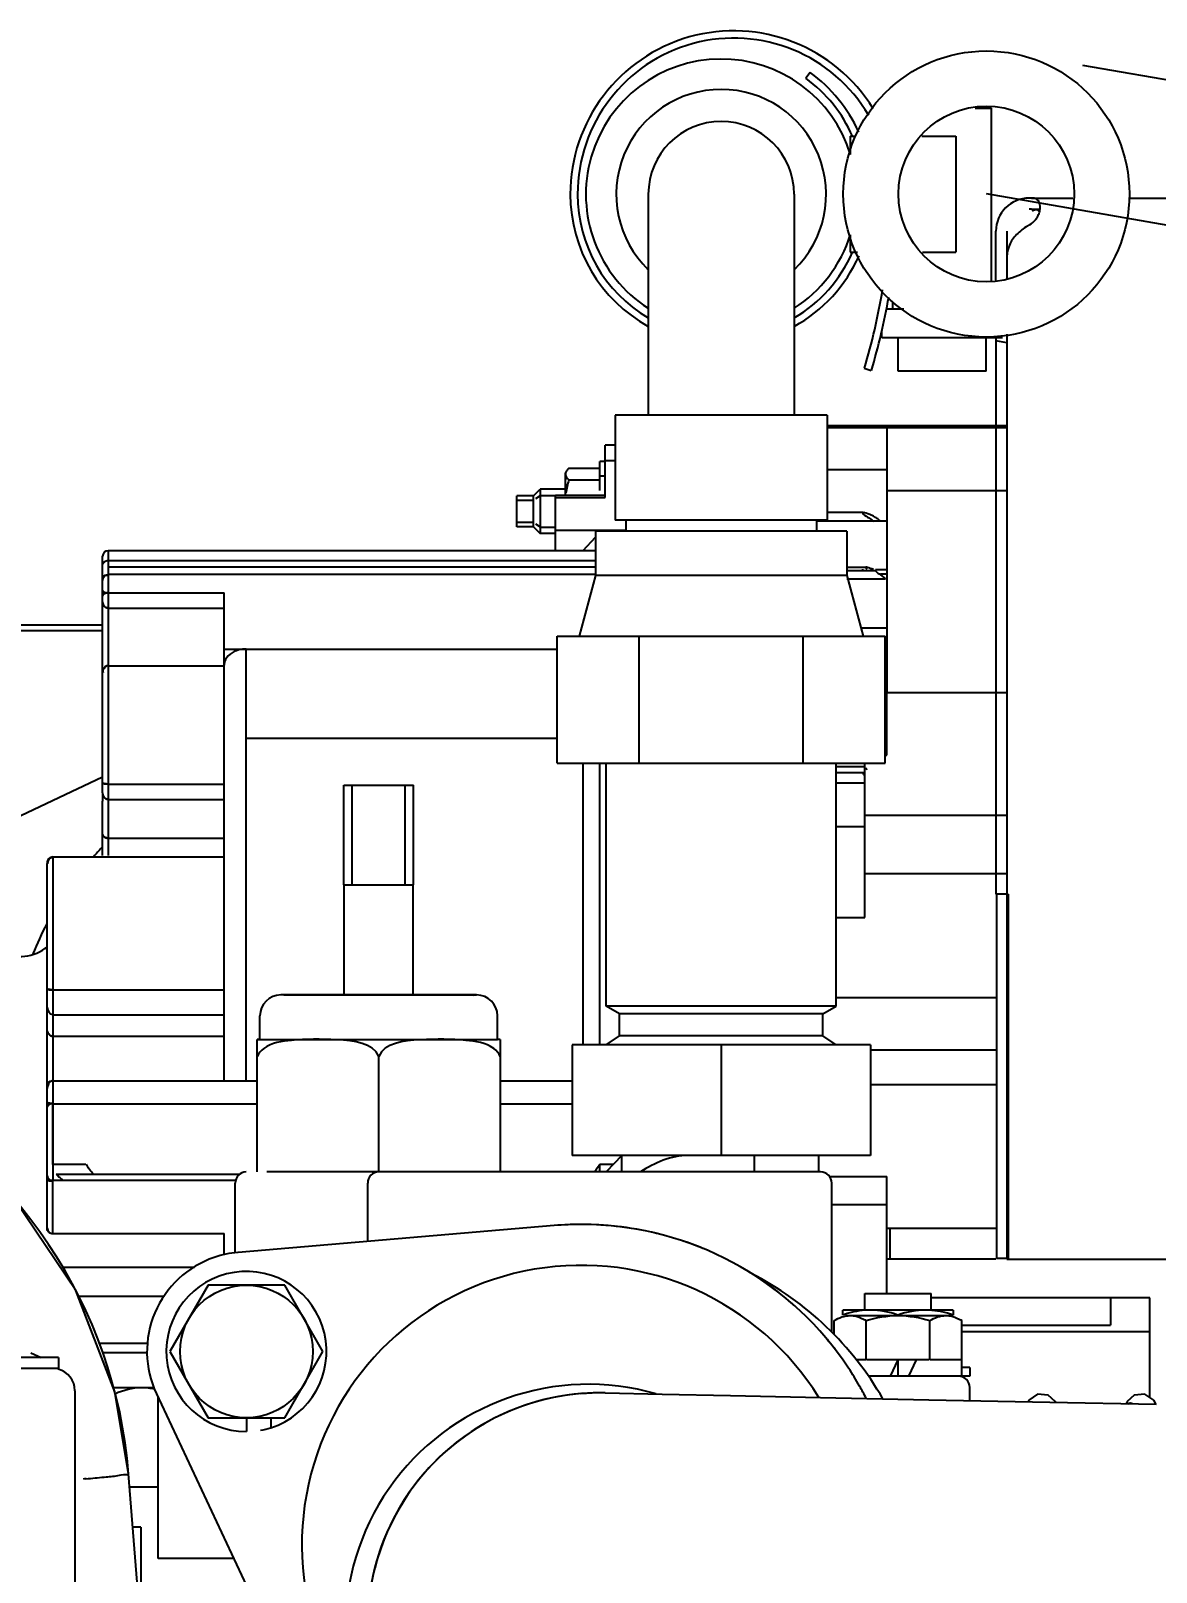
# Model space of a CAD drawing. Header units: millimetres. Extents: x 9130 to 9550, y -18883 to -17651.
# Drawn here: x 9355.494 to 9356.513, y -18043.624 to -18042.228 of the extents above; entities that cross this region are included whole.
import ezdxf

# ---------------------------------------------------------------- set-up
doc = ezdxf.new("R2010")
doc.units = ezdxf.units.MM
doc.linetypes.add('CENTER', pattern=[2, 1.25, -0.25, 0.25, -0.25])
for name, color, linetype in [('2620532_DKREDXF_CONTINUOUS_LINE', 7, 'Continuous'), ('2630764_DKREDXF_CONTINUOUS_LINE', 7, 'Continuous'), ('2706792_BM04DXF_CONTINUOUS_LINE', 7, 'Continuous'), ('3570559_DXF_CONTINUOUS_LINE', 7, 'Continuous'), ('3570569_DXF_CONTINUOUS_LINE', 7, 'Continuous'), ('3792201_DXF_CONTINUOUS_LINE', 7, 'Continuous'), ('3884027_DKREDXF_CONTINUOUS_LINE', 7, 'Continuous'), ('5D1026_DKVG0DXF_CONTINUOUS_LINE', 7, 'Continuous'), ('DEFAULT_1', 7, 'CENTER')]:
    doc.layers.add(name, color=color, linetype=linetype)
doc.styles.add('KOTE ZA MONNTAZU', font='simplex.shx', dxfattribs={"width": 0.7, "oblique": 8, "height": 3})
doc.dimstyles.new('KOTE ZA MONTAZU u cm', dxfattribs={"dimscale": 0, "dimtxt": 1.5, "dimasz": 1.5, "dimexe": 0.8, "dimexo": 0.1, "dimgap": 1, "dimtad": 1, "dimdec": 1, "dimlfac": 10, "dimzin": 12, "dimdsep": 46, "dimtxsty": 'KOTE ZA MONNTAZU', "dimcen": 1.5, "dimclrt": 1, "dimadec": 0, "dimazin": 0, "dimtfac": 1, "dimtdec": 1, "dimtmove": 0, "dimatfit": 3, "dimfxl": 1, "dimtolj": 2, "dimtzin": 0, "dimarcsym": 0})

# ---------------------------------------------------------------- blocks, each defined once
blk = doc.blocks.new('*D1102')
at = {"color": 0, "lineweight": -2, "transparency": 16777216}
for p, q in [((9345.4099, -18047.6265), (9345.4099, -18048.7074)), ((9359.4099, -18047.6265), (9359.4099, -18048.7074)), ((9346.0099, -18048.5074), (9358.8099, -18048.5074))]:
    blk.add_line(p, q, dxfattribs=at)
at = {"color": 0, "transparency": 16777216}
for points in [[(9346.0099, -18048.4074), (9346.0099, -18048.6074), (9345.4099, -18048.5074)], [(9358.8099, -18048.4074), (9358.8099, -18048.6074), (9359.4099, -18048.5074)]]:
    blk.add_solid(points, dxfattribs=at)
at = {"layer": 'Defpoints', "color": 0, "transparency": 16777216}
for p in [(9345.4099, -18047.5265), (9359.4099, -18047.5265), (9359.4099, -18048.5074)]:
    blk.add_point(p, dxfattribs=at)
at = {"color": 1, "transparency": 16777216, "insert": (9352.4099, -18047.7074), "char_height": 3, "width": 6.923188, "attachment_point": 5, "style": 'KOTE ZA MONNTAZU'}
blk.add_mtext('\\A2;{\\H0.4x;140 cm}', dxfattribs=at)

msp = doc.modelspace()

# ---------------------------------------------------------------- linework, layer by layer
at = {"layer": '2620532_DKREDXF_CONTINUOUS_LINE', "color": 7, "linetype": 'Continuous'}
for p, q in [((9356.0529, -18042.3765), (9356.0529, -18042.5765)), ((9356.1849, -18042.3765), (9356.1849, -18042.5765)), ((9356.0229, -18042.5765), (9356.0229, -18042.6715)), ((9356.2149, -18042.5765), (9356.0229, -18042.5765)), ((9356.2149, -18042.5765), (9356.2149, -18042.6715)), ((9356.2149, -18042.6715), (9356.0229, -18042.6715)), ((9356.0327, -18042.6715), (9356.0327, -18042.6815)), ((9356.2051, -18042.6715), (9356.2051, -18042.6815)), ((9356.0051, -18042.6815), (9356.0051, -18042.7215)), ((9356.2327, -18042.6815), (9356.0051, -18042.6815)), ((9356.2327, -18042.6815), (9356.2327, -18042.7215)), ((9356.0051, -18042.7215), (9355.9904, -18042.7765)), ((9356.2327, -18042.7215), (9356.0051, -18042.7215)), ((9356.2327, -18042.7215), (9356.2474, -18042.7765)), ((9355.9705, -18042.8915), (9355.9705, -18042.7765)), ((9355.9705, -18042.7765), (9356.2673, -18042.7765)), ((9356.0447, -18042.8915), (9356.0447, -18042.7765)), ((9356.1931, -18042.8915), (9356.1931, -18042.7765)), ((9356.2673, -18042.8915), (9356.2673, -18042.7765)), ((9355.9705, -18042.8915), (9356.2673, -18042.8915))]:
    msp.add_line(p, q, dxfattribs=at)
for radius, start, end in [(0.1225, 16.9801, 237.3517), (0.095, 314.0823, 225.9177), (0.066, 0, 180), (0.1225, 302.6483, 342.7246)]:
    msp.add_arc((9356.1189, -18042.3765), radius, start, end, dxfattribs=at)
at = {"layer": '2630764_DKREDXF_CONTINUOUS_LINE', "color": 7, "linetype": 'Continuous'}
msp.add_line((9355.369, -18042.9935), (9355.5589, -18042.9037), dxfattribs=at)
for start, end in [(136.0055, 138.0836), (152.2663, 157.9972)]:
    msp.add_arc((9355.7739, -18043.1765), 0.3, start, end, dxfattribs=at)
at = {"layer": '2706792_BM04DXF_CONTINUOUS_LINE', "color": 7, "linetype": 'Continuous'}
for p, q in [((9357.1372, -18042.3799), (9356.4463, -18042.2599)), ((9356.3776, -18042.5109), (9356.3676, -18042.5091))]:
    msp.add_line(p, q, dxfattribs=at)
for radius in [0.1295, 0.0795]:
    msp.add_circle((9356.3589, -18042.3762), radius, dxfattribs=at)
at = {"layer": '3570559_DXF_CONTINUOUS_LINE', "color": 3, "linetype": 'Continuous'}
msp.add_line((9355.5589, -18042.7715), (9355.2479, -18042.7715), dxfattribs=at)
at = {"layer": '3570569_DXF_CONTINUOUS_LINE', "color": 7, "linetype": 'Continuous'}
msp.add_line((9355.5589, -18042.7665), (9355.2479, -18042.7665), dxfattribs=at)
at = {"layer": '3792201_DXF_CONTINUOUS_LINE', "color": 7, "linetype": 'Continuous'}
for p, q in [((9356.0149, -18043.1115), (9356.0149, -18042.8915)), ((9356.2229, -18043.1115), (9356.2229, -18042.8915)), ((9356.0269, -18043.1184), (9356.0149, -18043.1115)), ((9356.2229, -18043.1115), (9356.0149, -18043.1115)), ((9356.0269, -18043.1384), (9356.0269, -18043.1184)), ((9356.2109, -18043.1184), (9356.0269, -18043.1184)), ((9356.2109, -18043.1184), (9356.2229, -18043.1115)), ((9356.2109, -18043.1384), (9356.2109, -18043.1184)), ((9355.9839, -18043.1465), (9355.9839, -18043.2465)), ((9356.2539, -18043.1465), (9355.9839, -18043.1465)), ((9356.0149, -18043.1465), (9356.0269, -18043.1384)), ((9356.2109, -18043.1384), (9356.0269, -18043.1384)), ((9356.1189, -18043.1465), (9356.1189, -18043.2465)), ((9356.2229, -18043.1465), (9356.2109, -18043.1384)), ((9356.2539, -18043.1465), (9356.2539, -18043.2465)), ((9356.2539, -18043.2465), (9355.9839, -18043.2465)), ((9356.2074, -18043.2615), (9356.2074, -18043.2465))]:
    msp.add_line(p, q, dxfattribs=at)
at = {"layer": '3884027_DKREDXF_CONTINUOUS_LINE', "color": 7, "linetype": 'Continuous'}
for p, q in [((9356.3999, -18042.3799), (9356.3976, -18042.3799)), ((9356.3999, -18042.3899), (9356.3976, -18042.3899)), ((9356.3676, -18042.4541), (9356.3676, -18042.4099)), ((9356.3776, -18042.4099), (9356.3776, -18042.4525)), ((9356.3676, -18042.5065), (9356.3676, -18043.0099)), ((9356.3776, -18042.503), (9356.3776, -18043.3403)), ((9356.3776, -18042.5863), (9356.2149, -18042.5863)), ((9356.3776, -18042.5879), (9356.2149, -18042.5879)), ((9356.2689, -18042.5879), (9356.2689, -18042.8275)), ((9356.0139, -18042.6508), (9356.0139, -18042.6035)), ((9356.0089, -18042.6446), (9356.0089, -18042.6185)), ((9356.0139, -18042.6176), (9356.0229, -18042.6176)), ((9355.9779, -18042.649), (9355.9779, -18042.6285)), ((9355.981, -18042.6244), (9356.0089, -18042.6244)), ((9356.0139, -18042.6316), (9356.0089, -18042.6316)), ((9356.2149, -18042.6255), (9356.2689, -18042.6255)), ((9355.9549, -18042.6435), (9355.9549, -18042.6835)), ((9355.981, -18042.635), (9356.0089, -18042.635)), ((9356.3776, -18042.6448), (9356.2689, -18042.6448)), ((9355.9339, -18042.6775), (9355.9339, -18042.6495)), ((9355.9489, -18042.6536), (9355.9339, -18042.6536)), ((9355.9489, -18042.6775), (9355.9489, -18042.6495)), ((9355.9549, -18042.6493), (9355.9508, -18042.6522)), ((9355.9689, -18042.6493), (9355.9549, -18042.6493)), ((9355.9689, -18042.6989), (9355.9689, -18042.6491)), ((9355.9689, -18042.6508), (9356.0139, -18042.6508)), ((9355.9339, -18042.6734), (9355.9489, -18042.6734)), ((9355.9508, -18042.6747), (9355.9549, -18042.6776)), ((9356.2689, -18042.6725), (9356.2051, -18042.6725)), ((9356.2501, -18042.6651), (9356.2489, -18042.6648)), ((9355.9549, -18042.6777), (9355.9689, -18042.6777)), ((9355.9689, -18042.6806), (9356.0327, -18042.6806)), ((9355.5589, -18042.9184), (9355.5589, -18042.7041)), ((9355.5639, -18042.6991), (9355.5639, -18042.9749)), ((9355.5639, -18042.7079), (9356.0051, -18042.7079)), ((9355.5639, -18042.7138), (9356.0051, -18042.7138)), ((9356.2585, -18042.7173), (9356.2327, -18042.7173)), ((9356.2585, -18042.716), (9356.2689, -18042.716)), ((9355.5589, -18042.7278), (9355.5589, -18042.7272)), ((9356.0051, -18042.7208), (9355.5639, -18042.7208)), ((9356.2327, -18042.7246), (9356.2677, -18042.7246)), ((9356.263, -18042.7211), (9356.2677, -18042.7246)), ((9355.5589, -18042.7348), (9355.5589, -18042.735)), ((9355.5589, -18042.74), (9355.5589, -18042.7402)), ((9355.5589, -18042.7447), (9355.5589, -18042.7443)), ((9355.5639, -18042.7372), (9355.6689, -18042.7372)), ((9355.6689, -18043.1791), (9355.6689, -18042.7372)), ((9355.5639, -18042.7512), (9355.6689, -18042.7512)), ((9356.2454, -18042.7689), (9356.2689, -18042.7689)), ((9355.6689, -18042.7881), (9355.9705, -18042.7881)), ((9355.6889, -18043.1791), (9355.6889, -18042.7881)), ((9355.5589, -18042.8086), (9355.5589, -18042.809)), ((9355.5639, -18042.8032), (9355.6689, -18042.8032)), ((9356.2689, -18042.8275), (9356.3776, -18042.8275)), ((9356.2689, -18042.8841), (9356.2689, -18042.8278)), ((9356.3776, -18042.8278), (9356.2689, -18042.8278)), ((9356.2673, -18042.8479), (9356.2689, -18042.8479)), ((9355.6889, -18042.8689), (9355.9705, -18042.8689)), ((9356.2673, -18042.8841), (9356.2689, -18042.8841)), ((9355.9939, -18043.1465), (9355.9939, -18042.8915)), ((9356.0089, -18043.1465), (9356.0089, -18042.8915)), ((9356.2489, -18043.031), (9356.2489, -18042.8915)), ((9355.5589, -18042.9091), (9355.5589, -18042.9092)), ((9355.5639, -18042.9104), (9355.6689, -18042.9104)), ((9355.7774, -18043.0015), (9355.7774, -18042.9115)), ((9355.7774, -18042.9115), (9355.8404, -18042.9115)), ((9355.7849, -18043.0015), (9355.7849, -18042.9115)), ((9355.8329, -18043.0015), (9355.8329, -18042.9115)), ((9355.8404, -18043.0015), (9355.8404, -18042.9115)), ((9356.2489, -18042.9002), (9356.2229, -18042.9002)), ((9356.2229, -18042.9093), (9356.2489, -18042.9093)), ((9355.5589, -18042.9749), (9355.5589, -18042.9257)), ((9355.5639, -18042.9243), (9355.6689, -18042.9243)), ((9356.2489, -18042.9385), (9356.3776, -18042.9385)), ((9356.2229, -18042.9487), (9356.2489, -18042.9487)), ((9355.5639, -18042.9593), (9355.6689, -18042.9593)), ((9355.5089, -18042.9833), (9355.5089, -18042.9827)), ((9355.5089, -18043.1124), (9355.5089, -18042.9833)), ((9355.5139, -18042.9763), (9355.5139, -18043.1996)), ((9355.5139, -18042.9763), (9355.6689, -18042.9763)), ((9356.2489, -18042.9914), (9356.3776, -18042.9914)), ((9356.368, -18043.0099), (9356.368, -18043.3399)), ((9356.3786, -18043.0099), (9356.368, -18043.0099)), ((9356.3786, -18043.0099), (9356.3786, -18043.3399)), ((9356.2229, -18043.031), (9356.2489, -18043.031)), ((9355.5089, -18043.0954), (9355.5089, -18043.0955)), ((9355.5089, -18043.0955), (9355.5089, -18043.0954)), ((9355.5139, -18043.0967), (9355.6689, -18043.0967)), ((9356.2229, -18043.1036), (9356.3676, -18043.1036)), ((9355.5089, -18043.1124), (9355.5089, -18043.113)), ((9355.5089, -18043.3134), (9355.5089, -18043.113)), ((9355.5139, -18043.1193), (9355.6689, -18043.1193)), ((9355.5089, -18043.1339), (9355.5089, -18043.1336)), ((9355.5139, -18043.1387), (9355.6689, -18043.1387)), ((9356.2539, -18043.151), (9356.3676, -18043.151)), ((9355.5089, -18043.1855), (9355.5089, -18043.186)), ((9355.5139, -18043.1791), (9355.6989, -18043.1791)), ((9355.9189, -18043.1791), (9355.9839, -18043.1791)), ((9356.2539, -18043.1822), (9356.3676, -18043.1822)), ((9355.5089, -18043.2039), (9355.5089, -18043.2025)), ((9355.5089, -18043.2071), (9355.5089, -18043.2039)), ((9355.5139, -18043.1997), (9355.5139, -18043.2692)), ((9355.5139, -18043.1997), (9355.6989, -18043.1997)), ((9355.5139, -18043.2016), (9355.5139, -18043.1997)), ((9355.5139, -18043.2035), (9355.5139, -18043.2016)), ((9355.5139, -18043.2076), (9355.5139, -18043.2035)), ((9355.9189, -18043.1997), (9355.9839, -18043.1997)), ((9355.5089, -18043.2088), (9355.5089, -18043.2071)), ((9355.5089, -18043.2127), (9355.5089, -18043.2088)), ((9355.5089, -18043.2145), (9355.5089, -18043.2127)), ((9355.5089, -18043.2176), (9355.5089, -18043.2145)), ((9355.5089, -18043.2205), (9355.5089, -18043.2176)), ((9355.5089, -18043.2263), (9355.5089, -18043.2205)), ((9355.5139, -18043.2119), (9355.5139, -18043.2076)), ((9355.5139, -18043.2159), (9355.5139, -18043.2119)), ((9355.5139, -18043.2199), (9355.5139, -18043.2159)), ((9355.5139, -18043.2239), (9355.5139, -18043.2199)), ((9355.5089, -18043.2282), (9355.5089, -18043.2263)), ((9355.5089, -18043.2302), (9355.5089, -18043.2282)), ((9355.5089, -18043.2319), (9355.5089, -18043.2302)), ((9355.5089, -18043.2365), (9355.5089, -18043.2319)), ((9355.5139, -18043.2263), (9355.5139, -18043.2239)), ((9355.5139, -18043.228), (9355.5139, -18043.2263)), ((9355.5139, -18043.232), (9355.5139, -18043.228)), ((9355.5139, -18043.2361), (9355.5139, -18043.232)), ((9355.5089, -18043.2419), (9355.5089, -18043.2365)), ((9355.5089, -18043.2438), (9355.5089, -18043.2419)), ((9355.5089, -18043.2456), (9355.5089, -18043.2438)), ((9355.5089, -18043.2525), (9355.5089, -18043.2456)), ((9355.5139, -18043.2476), (9355.5139, -18043.2361)), ((9355.5139, -18043.2512), (9355.5139, -18043.2476)), ((9355.5089, -18043.2541), (9355.5089, -18043.2525)), ((9355.5089, -18043.2557), (9355.5089, -18043.2541)), ((9355.5089, -18043.2573), (9355.5089, -18043.2557)), ((9355.5089, -18043.2602), (9355.5089, -18043.2573)), ((9355.5089, -18043.2651), (9355.5089, -18043.2602)), ((9355.5139, -18043.2529), (9355.5139, -18043.2512)), ((9355.5139, -18043.2546), (9355.5139, -18043.2529)), ((9355.5439, -18043.2546), (9355.5139, -18043.2546)), ((9356.0089, -18043.2615), (9356.0089, -18043.2546)), ((9356.0213, -18043.2546), (9356.0089, -18043.2546)), ((9355.5089, -18043.2682), (9355.5089, -18043.2683)), ((9355.6789, -18043.2692), (9355.5139, -18043.2692)), ((9355.5139, -18043.3173), (9355.5139, -18043.2695)), ((9355.5168, -18043.2635), (9355.6833, -18043.2635)), ((9356.2168, -18043.2657), (9356.2689, -18043.2657)), ((9356.2689, -18043.3715), (9356.2689, -18043.2657)), ((9356.2189, -18043.291), (9356.2689, -18043.291)), ((9355.5089, -18043.312), (9355.5089, -18043.3125)), ((9355.5089, -18043.3137), (9355.5089, -18043.3134)), ((9355.5139, -18043.3173), (9355.6689, -18043.3173)), ((9355.6689, -18043.3368), (9355.6689, -18043.3173)), ((9356.2689, -18043.3123), (9356.3676, -18043.3123)), ((9356.2689, -18043.3402), (9356.3676, -18043.3402)), ((9356.3786, -18043.3399), (9356.368, -18043.3399)), ((9356.3776, -18043.3403), (9356.7829, -18043.3403)), ((9355.523, -18043.3476), (9355.6421, -18043.3476)), ((9355.5368, -18043.3739), (9355.6147, -18043.3739)), ((9356.2289, -18043.391), (9356.2289, -18043.3865)), ((9356.5069, -18043.3753), (9356.3089, -18043.3753)), ((9356.5069, -18043.4656), (9356.5069, -18043.3753)), ((9356.3366, -18043.4059), (9356.5069, -18043.4059)), ((9355.5561, -18043.4165), (9355.6, -18043.4165)), ((9355.5189, -18043.4395), (9355.3489, -18043.4395)), ((9356.2789, -18043.4315), (9356.2719, -18043.4465)), ((9356.2789, -18043.4315), (9356.2789, -18043.4465)), ((9356.2955, -18043.4315), (9356.2789, -18043.4315)), ((9356.2955, -18043.4315), (9356.2885, -18043.4465)), ((9356.3439, -18043.4465), (9356.2524, -18043.4465)), ((9355.6891, -18043.484), (9355.6891, -18043.4965)), ((9355.7112, -18043.484), (9355.7112, -18043.4931))]:
    msp.add_line(p, q, dxfattribs=at)
at = {"layer": '3884027_DKREDXF_CONTINUOUS_LINE', "color": 6, "linetype": 'Continuous'}
for p, q in [((9356.3999, -18042.3799), (9356.4372, -18042.3799)), ((9356.4875, -18042.3799), (9357.4762, -18042.3799)), ((9356.3999, -18042.3899), (9356.4076, -18042.3899)), ((9356.3776, -18042.586), (9356.2149, -18042.586)), ((9356.0229, -18042.6035), (9356.0139, -18042.6035)), ((9356.0139, -18042.6185), (9356.0089, -18042.6185)), ((9355.9489, -18042.6495), (9355.9549, -18042.6435)), ((9355.9779, -18042.6435), (9355.9549, -18042.6435)), ((9355.9489, -18042.6495), (9355.9339, -18042.6495)), ((9356.0139, -18042.649), (9355.9689, -18042.649)), ((9356.2474, -18042.6645), (9356.2149, -18042.6645)), ((9355.9489, -18042.6775), (9355.9339, -18042.6775)), ((9355.9489, -18042.6775), (9355.9549, -18042.6835)), ((9355.9689, -18042.6835), (9355.9549, -18042.6835)), ((9355.9939, -18042.6989), (9356.0051, -18042.6869)), ((9356.0051, -18042.6991), (9355.5639, -18042.6991)), ((9356.2492, -18042.7144), (9356.2327, -18042.7144)), ((9356.2689, -18042.7202), (9356.263, -18042.7202)), ((9356.2489, -18042.8947), (9356.2229, -18042.8947)), ((9355.5589, -18042.9198), (9355.5589, -18042.9257)), ((9355.5089, -18042.9833), (9355.5089, -18042.9829)), ((9355.7777, -18043.1015), (9355.7777, -18043.0015)), ((9355.7777, -18043.0015), (9355.8402, -18043.0015)), ((9355.8402, -18043.1015), (9355.8402, -18043.0015)), ((9355.7229, -18043.1015), (9355.7203, -18043.1013)), ((9355.8975, -18043.1013), (9355.7203, -18043.1013)), ((9355.8949, -18043.1015), (9355.7229, -18043.1015)), ((9355.8949, -18043.1015), (9355.8975, -18043.1013)), ((9355.5089, -18043.1126), (9355.5089, -18043.1124)), ((9355.7014, -18043.1415), (9355.7014, -18043.1202)), ((9355.9164, -18043.1415), (9355.9164, -18043.1202)), ((9355.6989, -18043.1417), (9355.7014, -18043.1415)), ((9355.6989, -18043.2615), (9355.6989, -18043.1417)), ((9355.7014, -18043.1415), (9355.9164, -18043.1415)), ((9355.9189, -18043.1417), (9355.9164, -18043.1415)), ((9355.9189, -18043.1417), (9355.9189, -18043.2615)), ((9355.8089, -18043.2615), (9355.8089, -18043.1571)), ((9356.0289, -18043.2465), (9356.0149, -18043.2615)), ((9356.0289, -18043.2615), (9356.0289, -18043.2465)), ((9356.1489, -18043.2615), (9356.1489, -18043.2465)), ((9355.689, -18043.2615), (9355.6889, -18043.2615)), ((9356.2089, -18043.2615), (9355.7077, -18043.2615)), ((9355.6789, -18043.3343), (9355.6789, -18043.2715)), ((9355.7989, -18043.3244), (9355.7989, -18043.2715)), ((9356.2189, -18043.4064), (9356.2189, -18043.2715)), ((9355.5348, -18043.3688), (9355.4799, -18043.2873)), ((9355.9677, -18043.31), (9355.6815, -18043.3343)), ((9356.2714, -18043.3123), (9356.2714, -18043.3402)), ((9355.57, -18043.4605), (9355.5348, -18043.3688)), ((9355.6545, -18043.364), (9355.6199, -18043.424)), ((9355.7238, -18043.364), (9355.6545, -18043.364)), ((9355.7584, -18043.424), (9355.7238, -18043.364)), ((9356.2489, -18043.3865), (9356.2489, -18043.3715)), ((9356.2489, -18043.3715), (9356.3089, -18043.3715)), ((9356.3089, -18043.3865), (9356.3089, -18043.3715)), ((9356.3289, -18043.3865), (9356.2289, -18043.3865)), ((9356.3289, -18043.3865), (9356.3289, -18043.391)), ((9356.4714, -18043.3753), (9356.4714, -18043.4002)), ((9356.2212, -18043.4087), (9356.2212, -18043.396)), ((9356.2319, -18043.3915), (9356.3289, -18043.3915)), ((9356.25, -18043.4315), (9356.25, -18043.396)), ((9356.3078, -18043.4315), (9356.3078, -18043.396)), ((9356.3366, -18043.4315), (9356.3366, -18043.396)), ((9356.3366, -18043.4002), (9356.4714, -18043.4002)), ((9355.5189, -18043.4295), (9355.3489, -18043.4295)), ((9355.494, -18043.4252), (9355.5032, -18043.4295)), ((9355.5189, -18043.4295), (9355.5189, -18043.4395)), ((9355.5992, -18043.4253), (9355.5593, -18043.4253)), ((9355.6199, -18043.424), (9355.6545, -18043.484)), ((9355.7238, -18043.484), (9355.7584, -18043.424)), ((9356.2498, -18043.4315), (9356.2412, -18043.4315)), ((9356.2789, -18043.4315), (9356.2505, -18043.4315)), ((9356.3073, -18043.4315), (9356.2955, -18043.4315)), ((9356.3364, -18043.4315), (9356.308, -18043.4315)), ((9356.3364, -18043.4315), (9356.3364, -18043.4465)), ((9356.3439, -18043.4385), (9356.3366, -18043.4385)), ((9356.3439, -18043.4385), (9356.3439, -18043.4465)), ((9355.5685, -18043.4565), (9355.6057, -18043.4565)), ((9356.3439, -18043.4688), (9356.3439, -18043.4565)), ((9355.5339, -18043.4595), (9355.5339, -18043.7408)), ((9355.5825, -18043.5348), (9355.57, -18043.4605)), ((9355.6077, -18043.4622), (9355.7297, -18043.7222)), ((9355.6091, -18043.6115), (9355.6091, -18043.4654)), ((9356.0656, -18043.4628), (9356.0139, -18043.4616)), ((9356.3973, -18043.4682), (9356.3964, -18043.4698)), ((9356.4218, -18043.4703), (9356.4213, -18043.4694)), ((9356.4864, -18043.4694), (9356.4854, -18043.4715)), ((9356.5126, -18043.472), (9356.5104, -18043.4681)), ((9355.6545, -18043.484), (9355.7238, -18043.484)), ((9355.5979, -18043.727), (9355.5825, -18043.5348)), ((9355.5825, -18043.5465), (9355.6091, -18043.5465)), ((9355.5934, -18043.583), (9355.5864, -18043.583)), ((9355.5934, -18043.583), (9355.5934, -18043.643)), ((9355.6777, -18043.6115), (9355.6091, -18043.6115))]:
    msp.add_line(p, q, dxfattribs=at)
at = {"layer": '3884027_DKREDXF_CONTINUOUS_LINE', "color": 7, "linetype": 'Continuous'}
for points in [[(9356.2535, -18042.6663), (9356.2517, -18042.6656), (9356.2501, -18042.6651)], [(9356.2535, -18042.6701), (9356.2542, -18042.6706), (9356.2551, -18042.6712), (9356.256, -18042.6718), (9356.257, -18042.6725)], [(9356.2467, -18042.7158), (9356.2468, -18042.7161), (9356.247, -18042.7164), (9356.2473, -18042.7168), (9356.2477, -18042.7173)], [(9356.2585, -18042.7173), (9356.2591, -18042.7179), (9356.2598, -18042.7185)], [(9356.2598, -18042.7185), (9356.2607, -18042.7193), (9356.2618, -18042.7201), (9356.263, -18042.7211)], [(9355.5589, -18042.735), (9355.5589, -18042.7351), (9355.559, -18042.7354), (9355.5592, -18042.7357)], [(9355.5593, -18042.7468), (9355.5591, -18042.746), (9355.5589, -18042.7452), (9355.5589, -18042.7447)], [(9355.5592, -18042.7357), (9355.5596, -18042.7361), (9355.5601, -18042.7364), (9355.5606, -18042.7367), (9355.5612, -18042.7369), (9355.5619, -18042.737), (9355.5625, -18042.7372), (9355.5632, -18042.7372), (9355.5639, -18042.7372)], [(9355.5639, -18042.7512), (9355.5633, -18042.7512), (9355.5628, -18042.751), (9355.5622, -18042.7508), (9355.5616, -18042.7505), (9355.5611, -18042.75), (9355.5605, -18042.7494), (9355.56, -18042.7487), (9355.5596, -18042.7478), (9355.5593, -18042.7468)], [(9355.5593, -18042.8067), (9355.5591, -18042.8074), (9355.5589, -18042.8082), (9355.5589, -18042.8086)], [(9355.5639, -18042.8032), (9355.5633, -18042.8032), (9355.5627, -18042.8033), (9355.5621, -18042.8036), (9355.5615, -18042.8039), (9355.561, -18042.8043), (9355.5605, -18042.8048), (9355.56, -18042.8053), (9355.5596, -18042.806), (9355.5593, -18042.8067)], [(9355.5093, -18043.1835), (9355.5091, -18043.1842), (9355.5089, -18043.1851), (9355.5089, -18043.1855)], [(9355.5139, -18043.1791), (9355.5133, -18043.1791), (9355.5128, -18043.1793), (9355.5122, -18043.1795), (9355.5116, -18043.1798), (9355.5111, -18043.1803), (9355.5105, -18043.1809), (9355.51, -18043.1816), (9355.5096, -18043.1825), (9355.5093, -18043.1835)], [(9355.5093, -18043.1987), (9355.5091, -18043.1986), (9355.5089, -18043.1984), (9355.5089, -18043.1983)], [(9355.5139, -18043.1996), (9355.5133, -18043.1995), (9355.5128, -18043.1995), (9355.5122, -18043.1995), (9355.5116, -18043.1994), (9355.5111, -18043.1993), (9355.5105, -18043.1992), (9355.51, -18043.1991), (9355.5096, -18043.1989), (9355.5093, -18043.1987)]]:
    msp.add_lwpolyline(points, dxfattribs=at)
at = {"layer": '3884027_DKREDXF_CONTINUOUS_LINE', "color": 6, "linetype": 'Continuous'}
for points in [[(9356.5127, -18043.472), (9356.4163, -18043.4702), (9356.3067, -18043.4681), (9356.2089, -18043.466), (9356.1273, -18043.4642), (9356.0656, -18043.4628)], [(9356.4213, -18043.4694), (9356.415, -18043.4635), (9356.4052, -18043.4626), (9356.3973, -18043.4682)], [(9356.5104, -18043.4681), (9356.5025, -18043.4625), (9356.4927, -18043.4635), (9356.4864, -18043.4694)]]:
    msp.add_lwpolyline(points, dxfattribs=at)
msp.add_circle((9355.6891, -18043.424), 0.06, dxfattribs=at)
at = {"layer": '3884027_DKREDXF_CONTINUOUS_LINE', "color": 7, "linetype": 'Continuous'}
for centre, radius, start, end in [((9356.3976, -18042.4099), 0.03, 90, 180), ((9356.3913, -18042.3884), 0.0163, 336.467, 345.341), ((9356.3919, -18042.3886), 0.0157, 345.3765, 349.514), ((9356.3923, -18042.3886), 0.0153, 349.5079, 355.2816), ((9356.3927, -18042.3887), 0.0149, 355.2877, 359.9927), ((9356.007, -18042.6388), 0.0291, 179.7868, 185.9825), ((9356.2405, -18042.6969), 0.0332, 62.9145, 67.0072), ((9356.2386, -18042.7006), 0.0373, 59.1657, 62.9225), ((9356.2459, -18042.7409), 0.027, 66.2949, 70.0599), ((9355.5307, -18043.254), 0.0164, 213.8558, 220.9815), ((9355.9923, -18043.599), 0.29, 89.836, 94.8513), ((9355.9923, -18043.599), 0.29, 86.8901, 87.3156), ((9355.9923, -18043.599), 0.29, 79.1224, 86.5209), ((9355.9923, -18043.599), 0.29, 76.0287, 77.6805), ((9355.9923, -18043.599), 0.29, 67.6998, 71.7836), ((9355.6891, -18043.424), 0.09, 108.9095, 205.1501), ((9355.9923, -18043.599), 0.253, 31.8303, 235.3973), ((9355.9923, -18043.599), 0.29, 51.8691, 58.466), ((9355.9923, -18043.599), 0.29, 48.2164, 49.5434), ((9355.9923, -18043.599), 0.29, 37.6022, 40.1375), ((9355.9923, -18043.599), 0.29, 29.6977, 33.4791), ((9355.9988, -18043.6737), 0.22, 73.8338, 287.7957), ((9356.0089, -18043.6715), 0.21, 88.6394, 269.3331), ((9355.6891, -18043.424), 0.0725, 280.1219, 287.7226)]:
    msp.add_arc(centre, radius, start, end, dxfattribs=at)
at = {"layer": '3884027_DKREDXF_CONTINUOUS_LINE', "color": 6, "linetype": 'Continuous'}
for centre, radius, start, end in [((9355.5639, -18042.7041), 0.005, 90, 180), ((9355.4839, -18043.0265), 0.04, 180, 308.9985), ((9355.7203, -18043.1202), 0.0189, 90, 180), ((9355.8975, -18043.1202), 0.0189, 0, 90), ((9355.7014, -18043.1615), 0.02, 90, 97.1808), ((9355.9164, -18043.1615), 0.02, 82.8192, 90), ((9355.1489, -18043.5695), 0.435, 4.5776, 63.1528), ((9355.6889, -18043.2715), 0.01, 90, 180), ((9355.8089, -18043.2715), 0.01, 90, 180), ((9356.2089, -18043.2715), 0.01, 0, 90), ((9355.9923, -18043.599), 0.29, 87.3156, 94.8499), ((9355.9923, -18043.599), 0.29, 33.4791, 86.8901), ((9355.6891, -18043.424), 0.09, 94.8499, 108.9095), ((9355.6891, -18043.424), 0.0725, 287.7226, 270), ((9356.0139, -18043.6115), 0.29, 29.8937, 62.86), ((9356.3039, -18043.4514), 0.0649, 85.6354, 89.9704), ((9356.3034, -18043.457), 0.0705, 81.6255, 85.6361), ((9356.3025, -18043.4633), 0.0769, 77.8872, 81.6266), ((9356.2625, -18043.4914), 0.1059, 105.521, 108.4817), ((9355.5139, -18043.4595), 0.02, 0, 76.0048), ((9355.9923, -18043.599), 0.29, 27.2303, 29.6977), ((9356.3339, -18043.4565), 0.01, 0, 90), ((9356.0089, -18043.6715), 0.21, 88.6336, 178.6318), ((9356.0089, -18043.6714), 0.2099, 94.6251, 165.8493), ((9356.0088, -18043.6727), 0.2111, 91.8045, 94.5932), ((9355.585, -18043.9684), 0.4311, 95.4701, 95.8202), ((9356.0107, -18043.672), 0.2119, 165.8345, 166.6283)]:
    msp.add_arc(centre, radius, start, end, dxfattribs=at)
at = {"layer": '3884027_DKREDXF_CONTINUOUS_LINE', "color": 7, "linetype": 'Continuous'}
for points, knots in [([(9356.4022, -18042.3801), (9356.4018, -18042.38), (9356.4011, -18042.3799), (9356.4003, -18042.3799), (9356.3999, -18042.3799)], [0, 0, 0, 0, 0.480966, 1, 1, 1, 1]), ([(9356.4043, -18042.3808), (9356.404, -18042.3806), (9356.4033, -18042.3803), (9356.4026, -18042.3801), (9356.4022, -18042.3801)], [0, 0, 0, 0, 0.484373, 1, 1, 1, 1]), ([(9356.4068, -18042.3838), (9356.4065, -18042.3832), (9356.4059, -18042.382), (9356.4048, -18042.3811), (9356.4043, -18042.3808)], [0, 0, 0, 0, 0.517697, 1, 1, 1, 1]), ([(9356.4043, -18042.3905), (9356.4037, -18042.3905), (9356.4023, -18042.3908), (9356.401, -18042.3913), (9356.4003, -18042.3917)], [0, 0, 0, 0, 0.421571, 1, 1, 1, 1]), ([(9356.4024, -18042.4006), (9356.4032, -18042.3997), (9356.4047, -18042.398), (9356.4058, -18042.3959), (9356.4062, -18042.3949)], [0, 0, 0, 0, 0.512209, 1, 1, 1, 1]), ([(9356.4071, -18042.3924), (9356.4068, -18042.3918), (9356.4061, -18042.3908), (9356.4049, -18042.3905), (9356.4043, -18042.3905)], [0, 0, 0, 0, 0.475153, 1, 1, 1, 1]), ([(9356.4076, -18042.3887), (9356.4076, -18042.3878), (9356.4075, -18042.3861), (9356.4071, -18042.3845), (9356.4068, -18042.3838)], [0, 0, 0, 0, 0.537783, 1, 1, 1, 1]), ([(9355.9789, -18042.6267), (9355.9784, -18042.6275), (9355.9776, -18042.6294), (9355.9781, -18042.6313), (9355.9786, -18042.6321)], [0, 0, 0, 0, 0.508763, 1, 1, 1, 1]), ([(9355.9779, -18042.6387), (9355.9779, -18042.6376), (9355.978, -18042.6354), (9355.9784, -18042.6332), (9355.9786, -18042.6321)], [0, 0, 0, 0, 0.498412, 1, 1, 1, 1]), ([(9355.9786, -18042.6321), (9355.9787, -18042.6323), (9355.979, -18042.6328), (9355.9793, -18042.6332), (9355.9795, -18042.6334)], [0, 0, 0, 0, 0.486073, 1, 1, 1, 1]), ([(9355.981, -18042.6244), (9355.9806, -18042.6248), (9355.9799, -18042.6255), (9355.9792, -18042.6263), (9355.9789, -18042.6267)], [0, 0, 0, 0, 0.523054, 1, 1, 1, 1]), ([(9355.9795, -18042.6334), (9355.9797, -18042.6337), (9355.9802, -18042.6342), (9355.9807, -18042.6347), (9355.981, -18042.635)], [0, 0, 0, 0, 0.485974, 1, 1, 1, 1]), ([(9356.2489, -18042.6648), (9356.2487, -18042.6647), (9356.2482, -18042.6646), (9356.2478, -18042.6646), (9356.2476, -18042.6647)], [0, 0, 0, 0, 0.57623, 1, 1, 1, 1]), ([(9356.2634, -18042.6725), (9356.2625, -18042.6718), (9356.2607, -18042.6704), (9356.2587, -18042.6691), (9356.2578, -18042.6685)], [0, 0, 0, 0, 0.508539, 1, 1, 1, 1]), ([(9355.5589, -18042.712), (9355.5589, -18042.7114), (9355.5594, -18042.7103), (9355.5602, -18042.7094), (9355.5608, -18042.709)], [0, 0, 0, 0, 0.462701, 1, 1, 1, 1]), ([(9355.5608, -18042.709), (9355.5612, -18042.7087), (9355.5622, -18042.7081), (9355.5633, -18042.7079), (9355.5639, -18042.7079)], [0, 0, 0, 0, 0.508885, 1, 1, 1, 1]), ([(9356.2503, -18042.714), (9356.2501, -18042.714), (9356.2496, -18042.7139), (9356.2496, -18042.7144), (9356.2497, -18042.7145)], [0, 0, 0, 0, 0.553522, 1, 1, 1, 1]), ([(9356.2497, -18042.7145), (9356.2498, -18042.7147), (9356.2501, -18042.7151), (9356.2504, -18042.7155), (9356.2507, -18042.7157)], [0, 0, 0, 0, 0.389128, 1, 1, 1, 1]), ([(9356.2551, -18042.7156), (9356.2543, -18042.7153), (9356.2527, -18042.7147), (9356.2511, -18042.7141), (9356.2503, -18042.714)], [0, 0, 0, 0, 0.52218, 1, 1, 1, 1]), ([(9355.5589, -18042.7236), (9355.5589, -18042.7234), (9355.559, -18042.723), (9355.5593, -18042.7226), (9355.5595, -18042.7225)], [0, 0, 0, 0, 0.457982, 1, 1, 1, 1]), ([(9355.5589, -18042.7272), (9355.5589, -18042.7266), (9355.5591, -18042.7253), (9355.5594, -18042.7241), (9355.5597, -18042.7235)], [0, 0, 0, 0, 0.493493, 1, 1, 1, 1]), ([(9355.5595, -18042.7225), (9355.56, -18042.7219), (9355.5614, -18042.7211), (9355.563, -18042.7208), (9355.5639, -18042.7208)], [0, 0, 0, 0, 0.468819, 1, 1, 1, 1]), ([(9355.5597, -18042.7235), (9355.56, -18042.7228), (9355.5608, -18042.7211), (9355.5628, -18042.7213), (9355.5635, -18042.7216)], [0, 0, 0, 0, 0.500913, 1, 1, 1, 1]), ([(9355.5639, -18042.7373), (9355.5628, -18042.7373), (9355.5609, -18042.7378), (9355.5591, -18042.7392), (9355.5589, -18042.74)], [0, 0, 0, 0, 0.572058, 1, 1, 1, 1]), ([(9355.6889, -18042.7881), (9355.6867, -18042.7881), (9355.679, -18042.7889), (9355.671, -18042.7943), (9355.6694, -18042.7996)], [0, 0, 0, 0, 0.287749, 1, 1, 1, 1]), ([(9355.6694, -18042.7996), (9355.6692, -18042.8002), (9355.669, -18042.8012), (9355.6689, -18042.8023), (9355.6689, -18042.8028)], [0, 0, 0, 0, 0.503468, 1, 1, 1, 1]), ([(9356.2467, -18042.8993), (9356.2467, -18042.8994), (9356.2468, -18042.8997), (9356.2469, -18042.9), (9356.247, -18042.9002)], [0, 0, 0, 0, 0.491801, 1, 1, 1, 1]), ([(9356.2497, -18042.8958), (9356.2498, -18042.896), (9356.2501, -18042.8966), (9356.2505, -18042.8971), (9356.2507, -18042.8974)], [0, 0, 0, 0, 0.422552, 1, 1, 1, 1]), ([(9355.5589, -18042.9092), (9355.5589, -18042.9093), (9355.5591, -18042.9095), (9355.5593, -18042.9097), (9355.5594, -18042.9097)], [0, 0, 0, 0, 0.419609, 1, 1, 1, 1]), ([(9355.5595, -18042.9097), (9355.5593, -18042.9096), (9355.5589, -18042.9096), (9355.5591, -18042.9092), (9355.5591, -18042.9091)], [0, 0, 0, 0, 0.646131, 1, 1, 1, 1]), ([(9355.5594, -18042.9097), (9355.5595, -18042.9098), (9355.5597, -18042.9099), (9355.56, -18042.91), (9355.5602, -18042.9101)], [0, 0, 0, 0, 0.448058, 1, 1, 1, 1]), ([(9355.5605, -18042.91), (9355.5603, -18042.91), (9355.56, -18042.9099), (9355.5597, -18042.9098), (9355.5595, -18042.9097)], [0, 0, 0, 0, 0.548156, 1, 1, 1, 1]), ([(9355.5602, -18042.9101), (9355.5606, -18042.9102), (9355.5617, -18042.9103), (9355.5629, -18042.9103), (9355.5635, -18042.9102)], [0, 0, 0, 0, 0.410766, 1, 1, 1, 1]), ([(9355.5639, -18042.9104), (9355.5633, -18042.9104), (9355.5622, -18042.9103), (9355.561, -18042.9101), (9355.5605, -18042.91)], [0, 0, 0, 0, 0.536177, 1, 1, 1, 1]), ([(9356.247, -18042.9002), (9356.2472, -18042.9007), (9356.2478, -18042.9016), (9356.2485, -18042.9025), (9356.2489, -18042.9029)], [0, 0, 0, 0, 0.478972, 1, 1, 1, 1]), ([(9355.5589, -18042.9184), (9355.5589, -18042.9189), (9355.559, -18042.9197), (9355.5593, -18042.9206), (9355.5595, -18042.921)], [0, 0, 0, 0, 0.480623, 1, 1, 1, 1]), ([(9355.5595, -18042.921), (9355.5596, -18042.9213), (9355.5599, -18042.9218), (9355.5602, -18042.9222), (9355.5603, -18042.9224)], [0, 0, 0, 0, 0.502316, 1, 1, 1, 1]), ([(9355.5603, -18042.9224), (9355.5608, -18042.923), (9355.5618, -18042.924), (9355.5632, -18042.9243), (9355.5639, -18042.9241)], [0, 0, 0, 0, 0.522577, 1, 1, 1, 1]), ([(9355.5589, -18042.9559), (9355.5589, -18042.9564), (9355.5596, -18042.9576), (9355.5606, -18042.9583), (9355.5613, -18042.9587)], [0, 0, 0, 0, 0.441061, 1, 1, 1, 1]), ([(9355.5613, -18042.9587), (9355.5606, -18042.9583), (9355.5596, -18042.9576), (9355.5589, -18042.9564), (9355.5589, -18042.9559)], [0, 0, 0, 0, 0.559606, 1, 1, 1, 1]), ([(9355.5613, -18042.9587), (9355.5617, -18042.9589), (9355.5625, -18042.9592), (9355.5634, -18042.9593), (9355.5639, -18042.9593)], [0, 0, 0, 0, 0.502298, 1, 1, 1, 1]), ([(9355.5639, -18042.9593), (9355.5634, -18042.9593), (9355.5625, -18042.9592), (9355.5617, -18042.9589), (9355.5613, -18042.9587)], [0, 0, 0, 0, 0.497599, 1, 1, 1, 1]), ([(9355.5089, -18042.9827), (9355.5089, -18042.9822), (9355.509, -18042.9812), (9355.5092, -18042.9802), (9355.5094, -18042.9798)], [0, 0, 0, 0, 0.488107, 1, 1, 1, 1]), ([(9355.5094, -18042.9798), (9355.5095, -18042.9793), (9355.5099, -18042.9784), (9355.5104, -18042.9776), (9355.5108, -18042.9773)], [0, 0, 0, 0, 0.530748, 1, 1, 1, 1]), ([(9355.5108, -18042.9773), (9355.5111, -18042.977), (9355.5121, -18042.9765), (9355.513, -18042.9768), (9355.5135, -18042.9771)], [0, 0, 0, 0, 0.451691, 1, 1, 1, 1]), ([(9355.5089, -18043.0955), (9355.5089, -18043.0956), (9355.5091, -18043.0958), (9355.5093, -18043.0959), (9355.5094, -18043.096)], [0, 0, 0, 0, 0.419693, 1, 1, 1, 1]), ([(9355.5095, -18043.096), (9355.5093, -18043.0959), (9355.5091, -18043.0959), (9355.509, -18043.0956), (9355.509, -18043.0955)], [0, 0, 0, 0, 0.675322, 1, 1, 1, 1]), ([(9355.5094, -18043.096), (9355.5095, -18043.0961), (9355.5097, -18043.0962), (9355.51, -18043.0963), (9355.5102, -18043.0964)], [0, 0, 0, 0, 0.447816, 1, 1, 1, 1]), ([(9355.5105, -18043.0963), (9355.5103, -18043.0963), (9355.51, -18043.0962), (9355.5097, -18043.0961), (9355.5095, -18043.096)], [0, 0, 0, 0, 0.548272, 1, 1, 1, 1]), ([(9355.5102, -18043.0964), (9355.5106, -18043.0965), (9355.5117, -18043.0966), (9355.5129, -18043.0966), (9355.5135, -18043.0965)], [0, 0, 0, 0, 0.410959, 1, 1, 1, 1]), ([(9355.5139, -18043.0967), (9355.5133, -18043.0967), (9355.5122, -18043.0966), (9355.511, -18043.0964), (9355.5105, -18043.0963)], [0, 0, 0, 0, 0.53609, 1, 1, 1, 1]), ([(9355.5089, -18043.1339), (9355.509, -18043.1345), (9355.5093, -18043.1355), (9355.51, -18043.1364), (9355.5103, -18043.1369)], [0, 0, 0, 0, 0.482072, 1, 1, 1, 1]), ([(9355.5103, -18043.1369), (9355.51, -18043.1364), (9355.5093, -18043.1355), (9355.509, -18043.1345), (9355.5089, -18043.1339)], [0, 0, 0, 0, 0.517751, 1, 1, 1, 1]), ([(9355.5103, -18043.1369), (9355.5108, -18043.1374), (9355.5119, -18043.1383), (9355.5132, -18043.1387), (9355.5139, -18043.1387)], [0, 0, 0, 0, 0.519008, 1, 1, 1, 1]), ([(9355.5139, -18043.1387), (9355.5132, -18043.1387), (9355.5119, -18043.1383), (9355.5108, -18043.1374), (9355.5103, -18043.1369)], [0, 0, 0, 0, 0.481053, 1, 1, 1, 1]), ([(9355.5089, -18043.1818), (9355.5089, -18043.1809), (9355.5109, -18043.1794), (9355.5127, -18043.179), (9355.5139, -18043.179)], [0, 0, 0, 0, 0.416977, 1, 1, 1, 1]), ([(9355.5102, -18043.2006), (9355.5098, -18043.2009), (9355.5092, -18043.2014), (9355.5089, -18043.2022), (9355.5089, -18043.2025)], [0, 0, 0, 0, 0.567203, 1, 1, 1, 1]), ([(9355.5139, -18043.1997), (9355.5133, -18043.1997), (9355.512, -18043.1998), (9355.5107, -18043.2003), (9355.5102, -18043.2006)], [0, 0, 0, 0, 0.480613, 1, 1, 1, 1]), ([(9355.5089, -18043.2651), (9355.5089, -18043.2654), (9355.509, -18043.266), (9355.5092, -18043.2665), (9355.5093, -18043.2668)], [0, 0, 0, 0, 0.48753, 1, 1, 1, 1]), ([(9355.5089, -18043.2683), (9355.509, -18043.2688), (9355.5108, -18043.2696), (9355.5123, -18043.2695), (9355.5135, -18043.2694)], [0, 0, 0, 0, 0.28521, 1, 1, 1, 1]), ([(9355.5093, -18043.2668), (9355.5098, -18043.2675), (9355.5112, -18043.2688), (9355.513, -18043.2692), (9355.5139, -18043.2692)], [0, 0, 0, 0, 0.494091, 1, 1, 1, 1]), ([(9355.5234, -18043.2692), (9355.5225, -18043.2686), (9355.5207, -18043.2672), (9355.519, -18043.2657), (9355.5183, -18043.2648)], [0, 0, 0, 0, 0.490086, 1, 1, 1, 1]), ([(9355.5089, -18043.3125), (9355.5091, -18043.3137), (9355.5101, -18043.3161), (9355.5127, -18043.3174), (9355.5139, -18043.3171)], [0, 0, 0, 0, 0.516734, 1, 1, 1, 1]), ([(9355.5139, -18043.3176), (9355.5127, -18043.3176), (9355.5106, -18043.3167), (9355.5091, -18043.3148), (9355.5089, -18043.3137)], [0, 0, 0, 0, 0.524185, 1, 1, 1, 1])]:
    msp.add_open_spline(points, degree=3, knots=knots, dxfattribs=at)
at = {"layer": '3884027_DKREDXF_CONTINUOUS_LINE', "color": 6, "linetype": 'Continuous'}
for points in [[(9356.3963, -18042.4052), (9356.3926, -18042.4073), (9356.3892, -18042.4099), (9356.3862, -18042.413)], [(9356.3798, -18042.4224), (9356.3784, -18042.4257), (9356.3776, -18042.4293), (9356.3776, -18042.4328)], [(9356.3862, -18042.413), (9356.3836, -18042.4157), (9356.3813, -18042.4189), (9356.3798, -18042.4224)], [(9356.0889, -18043.2465), (9356.0737, -18043.2465), (9356.0586, -18043.2533), (9356.0457, -18043.2614)], [(9356.2539, -18043.3865), (9356.2472, -18043.3865), (9356.2405, -18043.3876), (9356.2341, -18043.3894)], [(9356.2789, -18043.391), (9356.2709, -18043.3883), (9356.2624, -18043.3865), (9356.2539, -18043.3865)], [(9356.3039, -18043.3865), (9356.2954, -18043.3865), (9356.2869, -18043.3883), (9356.2789, -18043.391)], [(9356.3289, -18043.391), (9356.3255, -18043.3898), (9356.3221, -18043.3889), (9356.3186, -18043.3881)], [(9356.2212, -18043.396), (9356.2255, -18043.3934), (9356.2306, -18043.3915), (9356.2356, -18043.3915)], [(9356.2356, -18043.3915), (9356.2393, -18043.3915), (9356.2429, -18043.3925), (9356.2463, -18043.394)], [(9356.25, -18043.396), (9356.2594, -18043.3933), (9356.2692, -18043.3915), (9356.2789, -18043.3915)], [(9356.2789, -18043.3915), (9356.2886, -18043.3915), (9356.2984, -18043.3933), (9356.3078, -18043.396)], [(9356.3078, -18043.396), (9356.3121, -18043.3934), (9356.3172, -18043.3915), (9356.3222, -18043.3915)], [(9356.3222, -18043.3915), (9356.3259, -18043.3915), (9356.3295, -18043.3925), (9356.3329, -18043.394)], [(9355.5703, -18043.4622), (9355.5777, -18043.4588), (9355.586, -18043.4565), (9355.5942, -18043.4565)], [(9355.5942, -18043.4565), (9355.5982, -18043.4565), (9355.6023, -18043.457), (9355.6062, -18043.458)]]:
    msp.add_open_spline(points, degree=3, dxfattribs=at)
at = {"layer": '3884027_DKREDXF_CONTINUOUS_LINE', "color": 7, "linetype": 'Continuous'}
for points in [[(9356.3963, -18042.4052), (9356.3985, -18042.404), (9356.4006, -18042.4024), (9356.4024, -18042.4006)], [(9355.981, -18042.635), (9355.9799, -18042.6389), (9355.9789, -18042.6428), (9355.9784, -18042.6469)], [(9356.2476, -18042.6647), (9356.245, -18042.6653), (9356.2513, -18042.6686), (9356.2535, -18042.6701)], [(9355.5639, -18042.7512), (9355.5614, -18042.7512), (9355.5583, -18042.7478), (9355.5591, -18042.7455)], [(9355.5639, -18042.8032), (9355.5613, -18042.8032), (9355.5581, -18042.8075), (9355.5595, -18042.8097)], [(9355.5639, -18042.9243), (9355.5614, -18042.9242), (9355.5583, -18042.9209), (9355.5591, -18042.9185)], [(9355.5139, -18042.9763), (9355.5112, -18042.9763), (9355.5086, -18042.98), (9355.509, -18042.9827)], [(9355.5139, -18043.1193), (9355.5111, -18043.1193), (9355.5082, -18043.1151), (9355.5091, -18043.1125)], [(9355.5089, -18043.113), (9355.509, -18043.1154), (9355.5113, -18043.1196), (9355.5135, -18043.1186)], [(9355.5508, -18043.2635), (9355.5482, -18043.2608), (9355.5456, -18043.2578), (9355.5443, -18043.2543)], [(9356.0089, -18043.2546), (9356.0074, -18043.257), (9356.0059, -18043.2595), (9356.0038, -18043.2614)]]:
    msp.add_open_spline(points, degree=3, dxfattribs=at)
at = {"layer": '3884027_DKREDXF_CONTINUOUS_LINE', "color": 6, "linetype": 'Continuous'}
for points, knots in [([(9355.7299, -18043.1424), (9355.7212, -18043.1432), (9355.7085, -18043.1449), (9355.7, -18043.1542), (9355.6989, -18043.1571)], [0, 0, 0, 0, 0.735558, 1, 1, 1, 1]), ([(9355.8089, -18043.1571), (9355.804, -18043.1445), (9355.7681, -18043.141), (9355.7436, -18043.1412), (9355.7299, -18043.1424)], [0, 0, 0, 0, 0.495105, 1, 1, 1, 1]), ([(9355.8878, -18043.1424), (9355.8741, -18043.1412), (9355.8496, -18043.141), (9355.8138, -18043.1445), (9355.8089, -18043.1571)], [0, 0, 0, 0, 0.504096, 1, 1, 1, 1]), ([(9355.9189, -18043.1571), (9355.9178, -18043.1542), (9355.9092, -18043.1449), (9355.8965, -18043.1431), (9355.8878, -18043.1424)], [0, 0, 0, 0, 0.264922, 1, 1, 1, 1]), ([(9356.2463, -18043.394), (9356.2469, -18043.3943), (9356.2482, -18043.3949), (9356.2494, -18043.3956), (9356.25, -18043.396)], [0, 0, 0, 0, 0.495573, 1, 1, 1, 1]), ([(9356.3329, -18043.394), (9356.3335, -18043.3943), (9356.3348, -18043.3949), (9356.336, -18043.3956), (9356.3366, -18043.396)], [0, 0, 0, 0, 0.495573, 1, 1, 1, 1]), ([(9356.4871, -18043.4713), (9356.4877, -18043.4708), (9356.4892, -18043.4702), (9356.4907, -18043.4709), (9356.4913, -18043.4714)], [0, 0, 0, 0, 0.495659, 1, 1, 1, 1]), ([(9355.5439, -18043.5393), (9355.5494, -18043.5388), (9355.5586, -18043.5376), (9355.5718, -18043.537), (9355.5772, -18043.5349), (9355.5826, -18043.5356), (9355.5825, -18043.5348)], [0, 0, 0, 0, 0.427157, 0.741718, 0.934432, 1, 1, 1, 1])]:
    msp.add_open_spline(points, degree=3, knots=knots, dxfattribs=at)
at = {"layer": '5D1026_DKVG0DXF_CONTINUOUS_LINE', "color": 7, "linetype": 'Continuous'}
for p, q in [((9356.1994, -18042.2662), (9356.1955, -18042.2715)), ((9356.3489, -18042.2985), (9356.3635, -18042.2985)), ((9356.3635, -18042.4548), (9356.3635, -18042.2985)), ((9356.2355, -18042.324), (9356.2355, -18042.3398)), ((9356.2355, -18042.324), (9356.2408, -18042.324)), ((9356.3005, -18042.324), (9356.3313, -18042.324)), ((9356.3313, -18042.324), (9356.3313, -18042.429)), ((9356.2355, -18042.4132), (9356.2355, -18042.429)), ((9356.2355, -18042.429), (9356.2423, -18042.429)), ((9356.301, -18042.429), (9356.3313, -18042.429)), ((9356.2843, -18042.4805), (9356.2684, -18042.4805)), ((9356.2743, -18042.4805), (9356.2743, -18042.4745)), ((9356.2643, -18042.5065), (9356.2643, -18042.4999)), ((9356.3735, -18042.5065), (9356.2643, -18042.5065)), ((9356.2792, -18042.5365), (9356.2792, -18042.5065)), ((9356.3586, -18042.5365), (9356.3586, -18042.5065)), ((9356.2484, -18042.534), (9356.2547, -18042.5359)), ((9356.3586, -18042.5365), (9356.2792, -18042.5365))]:
    msp.add_line(p, q, dxfattribs=at)
for centre, radius, start, end in [((9356.1303, -18042.3765), 0.148, 31.5736, 180), ((9356.1303, -18042.3765), 0.1414, 30.2619, 180), ((9356.1189, -18042.3765), 0.13, 23.8188, 53.8711), ((9356.1189, -18042.3765), 0.1366, 24.3649, 53.8711), ((9356.1189, -18042.3765), 0.1366, 180, 241.0529), ((9356.1189, -18042.3765), 0.13, 180, 239.4282), ((9356.1189, -18042.3765), 0.1366, 298.9216, 336.0061), ((9356.1189, -18042.3765), 0.13, 300.5873, 336.1812), ((9355.7271, -18042.3765), 0.5447, 343.1913, 350.8689), ((9355.7271, -18042.3765), 0.5513, 343.1913, 350.2931)]:
    msp.add_arc(centre, radius, start, end, dxfattribs=at)
at = {"layer": 'DEFAULT_1', "color": 2, "linetype": 'CENTER'}
msp.add_line((9358.8855, -18042.8148), (9356.3589, -18042.3762), dxfattribs=at)

# ---------------------------------------------------------------- dimensions: what is measured, and where the dimension line sits
at = {"color": 4}
dim = msp.add_linear_dim(base=(9359.4099, -18048.5074), p1=(9345.4099, -18047.5265), p2=(9359.4099, -18047.5265), text='{\\H0.4x;<>}', dimstyle='KOTE ZA MONTAZU u cm', override={"dimscale": 1, "dimasz": 0.6, "dimexe": 0.2, "dimgap": 0.2, "dimpost": ' cm'}, dxfattribs=at)
dim.commit()
dim.dimension.update_dxf_attribs({"geometry": '*D1102', "text_midpoint": (9352.4099, -18048.5074), "dimtype": 160})

doc.saveas('drawing.dxf')
